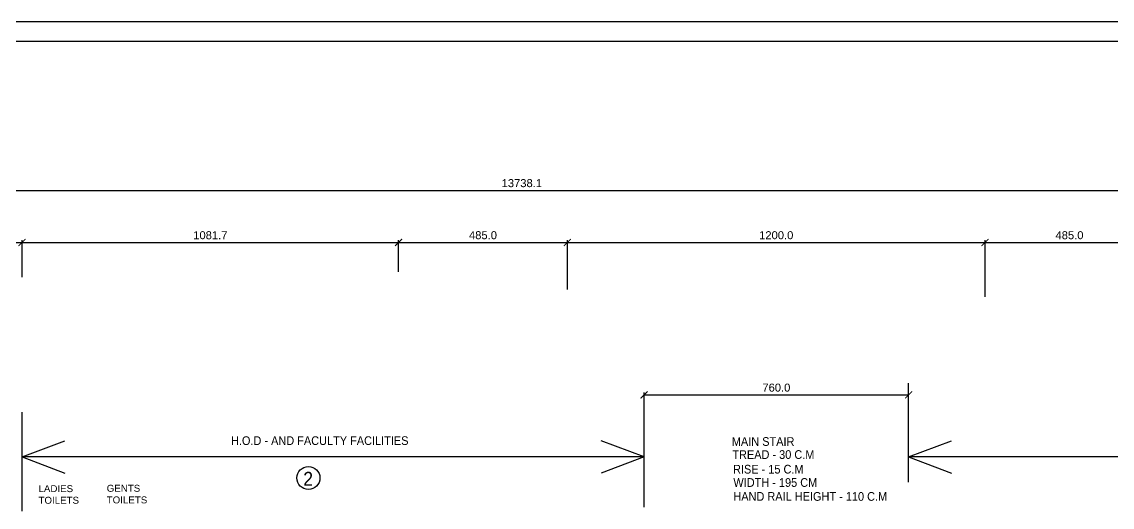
# Model space of a CAD drawing. Extents: x 53439 to 79867, y -144071 to -73305.
# Drawn here: x 64711 to 67844, y -110239 to -108844 of the extents above; entities that cross this region are included whole.
import ezdxf

# ---------------------------------------------------------------- set-up
doc = ezdxf.new("R2010")
doc.units = 0
doc.header["$LTSCALE"] = 0.1
doc.header["$MEASUREMENT"] = 0
doc.header["$PDMODE"] = 35
doc.header["$PDSIZE"] = -0.8
doc.layers.get('0').update_dxf_attribs({"linetype": 'CONTINUOUS'})
doc.layers.get('DEFPOINTS').update_dxf_attribs({"linetype": 'CONTINUOUS'})
for name, color, linetype in [('BOR', 200, 'CONTINUOUS'), ('BOR1', 230, 'CONTINUOUS'), ('HAT', 253, 'CONTINUOUS'), ('LAYER4', 130, 'CONTINUOUS'), ('TEXT', 7, 'CONTINUOUS'), ('TEXT-3', 130, 'CONTINUOUS'), ('WALL', 6, 'CONTINUOUS')]:
    doc.layers.add(name, color=color, linetype=linetype)
doc.styles.add('1MM', font='arial.ttf')
doc.styles.add('DIM', font='arial.ttf', dxfattribs={"width": 0.7, "height": 1})
doc.styles.add('DUTCH', font='arial.ttf')
doc.dimstyles.new('KRI', dxfattribs={"dimtxt": 23, "dimasz": 20, "dimexe": 7, "dimexo": 0, "dimgap": 9, "dimtad": 1, "dimdec": 1, "dimzin": 1, "dimtxsty": '1MM', "dimblk": 'ARCHTICK', "dimcen": 0.5, "dimclrd": 252, "dimclre": 252, "dimclrt": 7, "dimaunit": 1, "dimadec": 8, "dimazin": 3, "dimtfac": 1, "dimtdec": 1, "dimtmove": 0, "dimatfit": 3})

# ---------------------------------------------------------------- blocks, each defined once
blk = doc.blocks.new('_ARCHTICK')
at = {"layer": 'WALL', "color": 0, "const_width": 0.15}
blk.add_lwpolyline([(-0.5, -0.5), (0.5, 0.5)], dxfattribs=at)
blk = doc.blocks.new('*D217')
at = {"layer": 'DEFPOINTS', "color": 0, "linetype": 'CONTINUOUS', "ltscale": 0.1}
for p in [(64711.8, -109478.1), (64022, -109568.2), (64711.8, -109577.4)]:
    blk.add_point(p, dxfattribs=at)
at = {"layer": 'WALL', "color": 252, "linetype": 'CONTINUOUS', "ltscale": 0.1}
for p, q in [((64022, -109568.2), (64022, -109471.1)), ((64022, -109478.1), (64711.8, -109478.1)), ((64711.8, -109577.4), (64711.8, -109471.1))]:
    blk.add_line(p, q, dxfattribs=at)
at = {"layer": 'WALL', "color": 252, "linetype": 'CONTINUOUS', "ltscale": 0.1, "xscale": 20, "yscale": 20, "zscale": 20, "rotation": 180}
blk.add_blockref('_ARCHTICK', (64022, -109478.1), dxfattribs=at)
at = {"layer": 'WALL', "color": 252, "linetype": 'CONTINUOUS', "ltscale": 0.1, "xscale": 20, "yscale": 20, "zscale": 20}
blk.add_blockref('_ARCHTICK', (64711.8, -109478.1), dxfattribs=at)
at = {"layer": 'WALL', "color": 7, "linetype": 'CONTINUOUS', "ltscale": 0.1, "insert": (64366.9, -109457.4), "char_height": 23, "attachment_point": 5, "style": '1MM'}
blk.add_mtext('689.8', dxfattribs=at)
blk = doc.blocks.new('*D218')
at = {"layer": 'DEFPOINTS', "color": 0, "linetype": 'CONTINUOUS', "ltscale": 0.1}
for p in [(65793.5, -109478.1), (64711.8, -109577.4), (65793.5, -109562.7)]:
    blk.add_point(p, dxfattribs=at)
at = {"layer": 'WALL', "color": 252, "linetype": 'CONTINUOUS', "ltscale": 0.1}
for p, q in [((64711.8, -109577.4), (64711.8, -109471.1)), ((64711.8, -109478.1), (65793.5, -109478.1)), ((65793.5, -109562.7), (65793.5, -109471.1))]:
    blk.add_line(p, q, dxfattribs=at)
at = {"layer": 'WALL', "color": 252, "linetype": 'CONTINUOUS', "ltscale": 0.1, "xscale": 20, "yscale": 20, "zscale": 20, "rotation": 180}
blk.add_blockref('_ARCHTICK', (64711.8, -109478.1), dxfattribs=at)
at = {"layer": 'WALL', "color": 252, "linetype": 'CONTINUOUS', "ltscale": 0.1, "xscale": 20, "yscale": 20, "zscale": 20}
blk.add_blockref('_ARCHTICK', (65793.5, -109478.1), dxfattribs=at)
at = {"layer": 'WALL', "color": 7, "linetype": 'CONTINUOUS', "ltscale": 0.1, "insert": (65252.7, -109457.4), "char_height": 23, "attachment_point": 5, "style": '1MM'}
blk.add_mtext('1081.7', dxfattribs=at)
blk = doc.blocks.new('*D219')
at = {"layer": 'DEFPOINTS', "color": 0, "linetype": 'CONTINUOUS', "ltscale": 0.1}
for p in [(66278.5, -109478.1), (65793.5, -109562.7), (66278.5, -109613.2)]:
    blk.add_point(p, dxfattribs=at)
at = {"layer": 'WALL', "color": 252, "linetype": 'CONTINUOUS', "ltscale": 0.1}
for p, q in [((65793.5, -109562.7), (65793.5, -109471.1)), ((65793.5, -109478.1), (66278.5, -109478.1)), ((66278.5, -109613.2), (66278.5, -109471.1))]:
    blk.add_line(p, q, dxfattribs=at)
at = {"layer": 'WALL', "color": 252, "linetype": 'CONTINUOUS', "ltscale": 0.1, "xscale": 20, "yscale": 20, "zscale": 20, "rotation": 180}
blk.add_blockref('_ARCHTICK', (65793.5, -109478.1), dxfattribs=at)
at = {"layer": 'WALL', "color": 252, "linetype": 'CONTINUOUS', "ltscale": 0.1, "xscale": 20, "yscale": 20, "zscale": 20}
blk.add_blockref('_ARCHTICK', (66278.5, -109478.1), dxfattribs=at)
at = {"layer": 'WALL', "color": 7, "linetype": 'CONTINUOUS', "ltscale": 0.1, "insert": (66036, -109457.4), "char_height": 23, "attachment_point": 5, "style": '1MM'}
blk.add_mtext('485.0', dxfattribs=at)
blk = doc.blocks.new('*D220')
at = {"layer": 'DEFPOINTS', "color": 0, "linetype": 'CONTINUOUS', "ltscale": 0.1}
for p in [(67478.5, -109478.1), (66278.5, -109613.2), (67478.5, -109634.4)]:
    blk.add_point(p, dxfattribs=at)
at = {"layer": 'WALL', "color": 252, "linetype": 'CONTINUOUS', "ltscale": 0.1}
for p, q in [((66278.5, -109613.2), (66278.5, -109471.1)), ((66278.5, -109478.1), (67478.5, -109478.1)), ((67478.5, -109634.4), (67478.5, -109471.1))]:
    blk.add_line(p, q, dxfattribs=at)
at = {"layer": 'WALL', "color": 252, "linetype": 'CONTINUOUS', "ltscale": 0.1, "xscale": 20, "yscale": 20, "zscale": 20, "rotation": 180}
blk.add_blockref('_ARCHTICK', (66278.5, -109478.1), dxfattribs=at)
at = {"layer": 'WALL', "color": 252, "linetype": 'CONTINUOUS', "ltscale": 0.1, "xscale": 20, "yscale": 20, "zscale": 20}
blk.add_blockref('_ARCHTICK', (67478.5, -109478.1), dxfattribs=at)
at = {"layer": 'WALL', "color": 7, "linetype": 'CONTINUOUS', "ltscale": 0.1, "insert": (66878.5, -109457.4), "char_height": 23, "attachment_point": 5, "style": '1MM'}
blk.add_mtext('1200.0', dxfattribs=at)
blk = doc.blocks.new('*D221')
at = {"layer": 'DEFPOINTS', "color": 0, "linetype": 'CONTINUOUS', "ltscale": 0.1}
for p in [(67963.5, -109478.1), (67963.5, -109559.4), (67478.5, -109634.4)]:
    blk.add_point(p, dxfattribs=at)
at = {"layer": 'WALL', "color": 252, "linetype": 'CONTINUOUS', "ltscale": 0.1}
for p, q in [((67478.5, -109634.4), (67478.5, -109471.1)), ((67478.5, -109478.1), (67963.5, -109478.1)), ((67963.5, -109559.4), (67963.5, -109471.1))]:
    blk.add_line(p, q, dxfattribs=at)
at = {"layer": 'WALL', "color": 252, "linetype": 'CONTINUOUS', "ltscale": 0.1, "xscale": 20, "yscale": 20, "zscale": 20, "rotation": 180}
blk.add_blockref('_ARCHTICK', (67478.5, -109478.1), dxfattribs=at)
at = {"layer": 'WALL', "color": 252, "linetype": 'CONTINUOUS', "ltscale": 0.1, "xscale": 20, "yscale": 20, "zscale": 20}
blk.add_blockref('_ARCHTICK', (67963.5, -109478.1), dxfattribs=at)
at = {"layer": 'WALL', "color": 7, "linetype": 'CONTINUOUS', "ltscale": 0.1, "insert": (67721, -109457.4), "char_height": 23, "attachment_point": 5, "style": '1MM'}
blk.add_mtext('485.0', dxfattribs=at)
blk = doc.blocks.new('*D227')
at = {"layer": 'DEFPOINTS', "color": 0, "linetype": 'CONTINUOUS', "ltscale": 0.1}
for p in [(73016.7, -109328.6), (59278.5, -109394.8), (73016.7, -109394.8, 0)]:
    blk.add_point(p, dxfattribs=at)
at = {"layer": 'WALL', "color": 252, "linetype": 'CONTINUOUS', "ltscale": 0.1}
for p, q in [((59278.5, -109394.8), (59278.5, -109321.6)), ((73016.7, -109394.8), (73016.7, -109321.6)), ((59278.5, -109328.6), (73016.7, -109328.6))]:
    blk.add_line(p, q, dxfattribs=at)
at = {"layer": 'WALL', "color": 252, "linetype": 'CONTINUOUS', "ltscale": 0.1, "xscale": 20, "yscale": 20, "zscale": 20, "rotation": 180}
blk.add_blockref('_ARCHTICK', (59278.5, -109328.6), dxfattribs=at)
at = {"layer": 'WALL', "color": 252, "linetype": 'CONTINUOUS', "ltscale": 0.1, "xscale": 20, "yscale": 20, "zscale": 20}
blk.add_blockref('_ARCHTICK', (73016.7, -109328.6), dxfattribs=at)
at = {"layer": 'WALL', "color": 7, "linetype": 'CONTINUOUS', "ltscale": 0.1, "insert": (66147.6, -109307.8), "char_height": 23, "attachment_point": 5, "style": '1MM'}
blk.add_mtext('13738.1', dxfattribs=at)
blk = doc.blocks.new('*D207')
at = {"layer": 'DEFPOINTS', "color": 0, "linetype": 'CONTINUOUS', "ltscale": 0.1}
for p in [(67258.8, -109915.9), (66498.8, -109953.7, 0), (67258.8, -109953.7, 0)]:
    blk.add_point(p, dxfattribs=at)
at = {"layer": 'HAT', "color": 252, "ltscale": 0.1}
for p, q in [((66498.8, -109953.7), (66498.8, -109908.9)), ((66498.8, -109915.9), (67258.8, -109915.9)), ((67258.8, -109953.7), (67258.8, -109908.9))]:
    blk.add_line(p, q, dxfattribs=at)
at = {"layer": 'HAT', "color": 252, "linetype": 'CONTINUOUS', "ltscale": 0.1, "xscale": 20, "yscale": 20, "zscale": 20, "rotation": 180}
blk.add_blockref('_ARCHTICK', (66498.8, -109915.9), dxfattribs=at)
at = {"layer": 'HAT', "color": 252, "linetype": 'CONTINUOUS', "ltscale": 0.1, "xscale": 20, "yscale": 20, "zscale": 20}
blk.add_blockref('_ARCHTICK', (67258.8, -109915.9), dxfattribs=at)
at = {"layer": 'HAT', "color": 7, "linetype": 'CONTINUOUS', "ltscale": 0.1, "insert": (66878.8, -109895.2), "char_height": 23, "attachment_point": 5, "style": '1MM'}
blk.add_mtext('760.0', dxfattribs=at)

msp = doc.modelspace()

# ---------------------------------------------------------------- linework, layer by layer
at = {"layer": 'BOR'}
msp.add_lwpolyline([(74392.11, -108900.79), (58184.29, -108900.79), (58184.29, -117092.07), (74392.11, -117092.07)], close=True, dxfattribs=at)
at = {"layer": 'BOR1'}
msp.add_lwpolyline([(74448.63, -108844.26), (58127.76, -108844.26), (58127.76, -117148.6), (74448.63, -117148.6)], close=True, dxfattribs=at)
at = {"layer": 'LAYER4', "linetype": 'CONTINUOUS', "ltscale": 0.1}
for p, q in [((67258.81, -110167.03, 0), (67258.81, -109882.67, 0)), ((66498.81, -110238.05, 0), (66498.81, -109953.68, 0)), ((64711.81, -110250.27, 0), (64711.81, -109965.9, 0)), ((64711.81, -110094.26, 0), (64834.66, -110047.56, 0)), ((66498.81, -110094.26), (66375.96, -110047.56)), ((67258.81, -110094.26, 0), (67381.67, -110047.56, 0)), ((66498.81, -110094.26), (64711.81, -110094.26)), ((64711.81, -110094.26, 0), (64834.66, -110140.95, 0)), ((66498.81, -110094.26), (66375.96, -110140.95)), ((69048.54, -110094.26), (67258.81, -110094.26)), ((67258.81, -110094.26, 0), (67381.67, -110140.95, 0))]:
    msp.add_line(p, q, dxfattribs=at)
msp.add_circle((65534.53, -110154.57), 32.99, dxfattribs=at)

# ---------------------------------------------------------------- texts
at = {"style": 'DIM'}
for s, p in [('LADIES', (64759.03, -110195.25)), ('GENTS', (64955.03, -110194.22)), ('TOILETS', (64759.03, -110228.66)), ('TOILETS', (64955.03, -110227.64))]:
    msp.add_text(s, height=20, dxfattribs=at).set_placement(p)
at = {"layer": 'TEXT', "color": 232, "style": 'DUTCH', "width": 0.9}
msp.add_text('H.O.D - AND FACULTY FACILITIES', height=25, dxfattribs=at).set_placement((65312.02, -110059.85))
at = {"layer": 'TEXT', "style": 'DUTCH', "width": 0.9}
msp.add_text('2', height=40, dxfattribs=at).set_placement((65519.76, -110176.92))
at = {"layer": 'TEXT-3', "color": 1, "style": 'DUTCH', "width": 0.9}
for s, p in [('MAIN STAIR', (66750.88, -110062.37, 0)), ('TREAD - 30 C.M', (66752.38, -110099.87, 0)), ('RISE - 15 C.M', (66754.38, -110141.87, 0)), ('WIDTH - 195 CM', (66755.33, -110180.06, 10.81)), ('HAND RAIL HEIGHT - 110 C.M', (66755.33, -110220.09, 10.81))]:
    msp.add_text(s, height=25, dxfattribs=at).set_placement(p)

# ---------------------------------------------------------------- dimensions: what is measured, and where the dimension line sits
at = {"layer": 'HAT', "color": 5, "linetype": 'CONTINUOUS', "ltscale": 0.1}
dim = msp.add_linear_dim(base=(67258.81, -109915.91), p1=(66498.81, -109953.68, 0), p2=(67258.81, -109953.68, 0), dimstyle='KRI', override={"dimfxl": 0}, dxfattribs=at)
dim.commit()
dim.dimension.update_dxf_attribs({"geometry": '*D207', "text_midpoint": (66878.81, -109895.16)})
at = {"layer": 'WALL', "linetype": 'CONTINUOUS', "ltscale": 0.1}
dim = msp.add_linear_dim(base=(73016.67, -109328.58), p1=(59278.54, -109394.75), p2=(73016.67, -109394.75, 0), dimstyle='KRI', dxfattribs=at)
dim.commit()
dim.dimension.update_dxf_attribs({"geometry": '*D227', "text_midpoint": (66147.6, -109307.83)})
for base, p1, p2, picture, middle in [((64711.81, -109478.12), (64022.04, -109568.18), (64711.81, -109577.38), '*D217', (64366.92, -109457.37)), ((65793.54, -109478.12), (64711.81, -109577.38), (65793.54, -109562.71), '*D218', (65252.67, -109457.37)), ((66278.53, -109478.12), (65793.54, -109562.71), (66278.53, -109613.19), '*D219', (66036.04, -109457.37)), ((67478.53, -109478.12), (66278.53, -109613.19), (67478.53, -109634.38), '*D220', (66878.53, -109457.37)), ((67963.54, -109478.12), (67478.53, -109634.38), (67963.54, -109559.38), '*D221', (67721.04, -109457.37))]:
    dim = msp.add_linear_dim(base=base, p1=p1, p2=p2, dimstyle='KRI', override={"dimtmove": 1}, dxfattribs=at)
    dim.commit()
    dim.dimension.update_dxf_attribs({"geometry": picture, "text_midpoint": middle})

doc.saveas('drawing.dxf')
